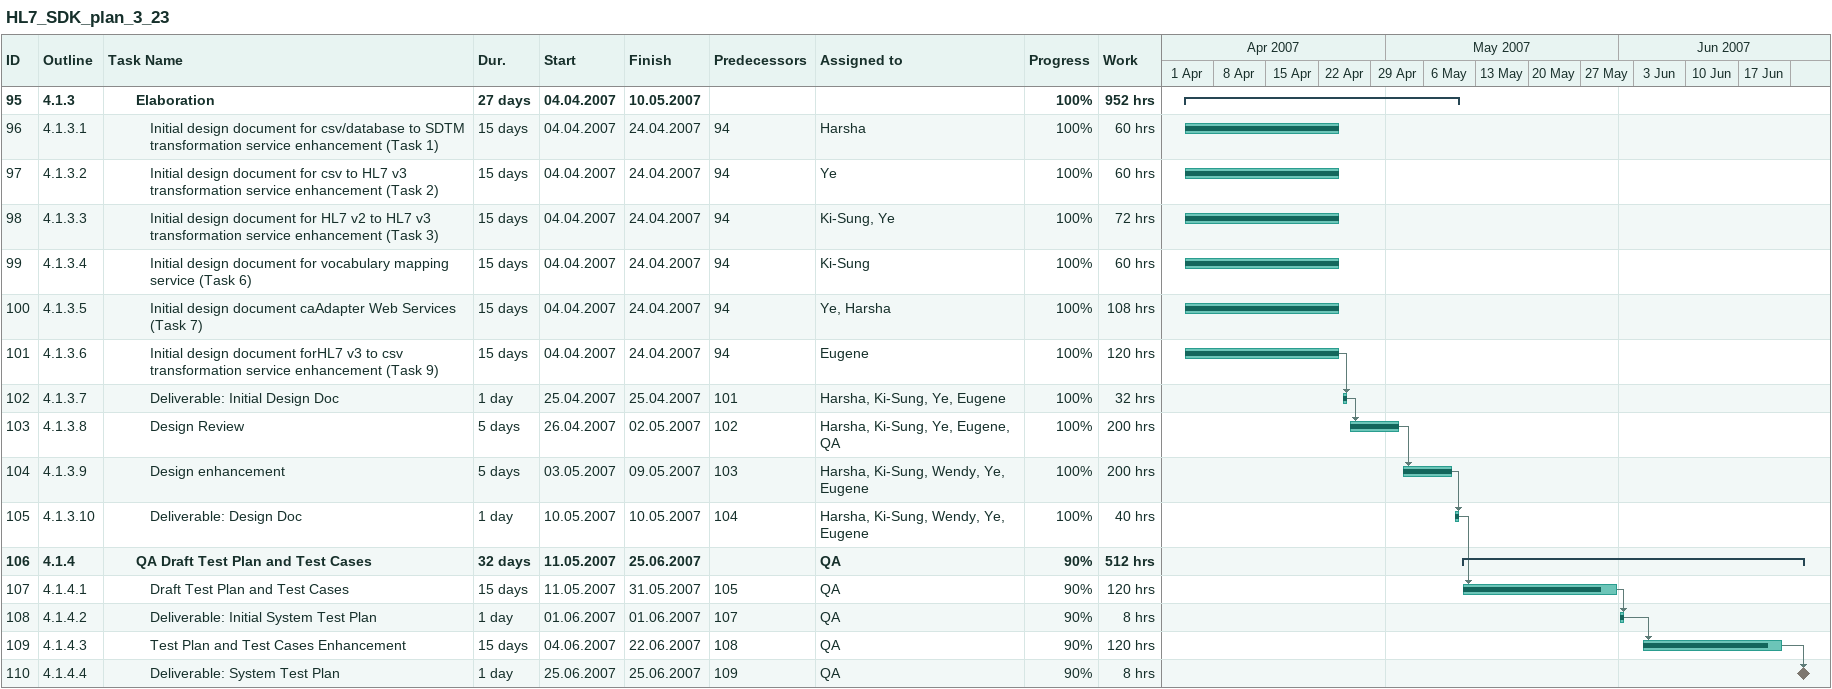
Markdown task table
HL7_SDK_plan_3_23

| ID | WBS | Task | Duration | Start | Finish | Predecessors | Resources | % complete | Work (h) |
|---|---|---|---|---|---|---|---|---|---|
| 95 | 4.1.3 | **Elaboration** | 27d | 2007-04-04 | 2007-05-10 |  |  | 100 | 952 |
| 96 | 4.1.3.1 | Initial design document for csv/database to SDTM transformation service enhancement (Task 1) | 15d | 2007-04-04 | 2007-04-24 | 94 | Harsha | 100 | 60 |
| 97 | 4.1.3.2 | Initial design document for csv to HL7 v3 transformation service enhancement (Task 2) | 15d | 2007-04-04 | 2007-04-24 | 94 | Ye | 100 | 60 |
| 98 | 4.1.3.3 | Initial design document for HL7 v2 to HL7 v3 transformation service enhancement (Task 3) | 15d | 2007-04-04 | 2007-04-24 | 94 | Ki-Sung, Ye | 100 | 72 |
| 99 | 4.1.3.4 | Initial design document for vocabulary mapping service (Task 6) | 15d | 2007-04-04 | 2007-04-24 | 94 | Ki-Sung | 100 | 60 |
| 100 | 4.1.3.5 | Initial design document caAdapter Web Services (Task 7) | 15d | 2007-04-04 | 2007-04-24 | 94 | Ye, Harsha | 100 | 108 |
| 101 | 4.1.3.6 | Initial design document forHL7 v3 to csv transformation service enhancement (Task 9) | 15d | 2007-04-04 | 2007-04-24 | 94 | Eugene | 100 | 120 |
| 102 | 4.1.3.7 | Deliverable: Initial Design Doc | 1d | 2007-04-25 | 2007-04-25 | 101 | Harsha, Ki-Sung, Ye, Eugene | 100 | 32 |
| 103 | 4.1.3.8 | Design Review | 5d | 2007-04-26 | 2007-05-02 | 102 | Harsha, Ki-Sung, Ye, Eugene, QA | 100 | 200 |
| 104 | 4.1.3.9 | Design enhancement | 5d | 2007-05-03 | 2007-05-09 | 103 | Harsha, Ki-Sung, Wendy, Ye, Eugene | 100 | 200 |
| 105 | 4.1.3.10 | Deliverable: Design Doc | 1d | 2007-05-10 | 2007-05-10 | 104 | Harsha, Ki-Sung, Wendy, Ye, Eugene | 100 | 40 |
| 106 | 4.1.4 | **QA Draft Test Plan and Test Cases** | 32d | 2007-05-11 | 2007-06-25 |  | QA | 90 | 512 |
| 107 | 4.1.4.1 | Draft Test Plan and Test Cases | 15d | 2007-05-11 | 2007-05-31 | 105 | QA | 90 | 120 |
| 108 | 4.1.4.2 | Deliverable: Initial System Test Plan | 1d | 2007-06-01 | 2007-06-01 | 107 | QA | 90 | 8 |
| 109 | 4.1.4.3 | Test Plan and Test Cases Enhancement | 15d | 2007-06-04 | 2007-06-22 | 108 | QA | 90 | 120 |
| 110 | 4.1.4.4 | Deliverable: System Test Plan | 1d | 2007-06-25 | 2007-06-25 | 109 | QA | 90 | 8 |
